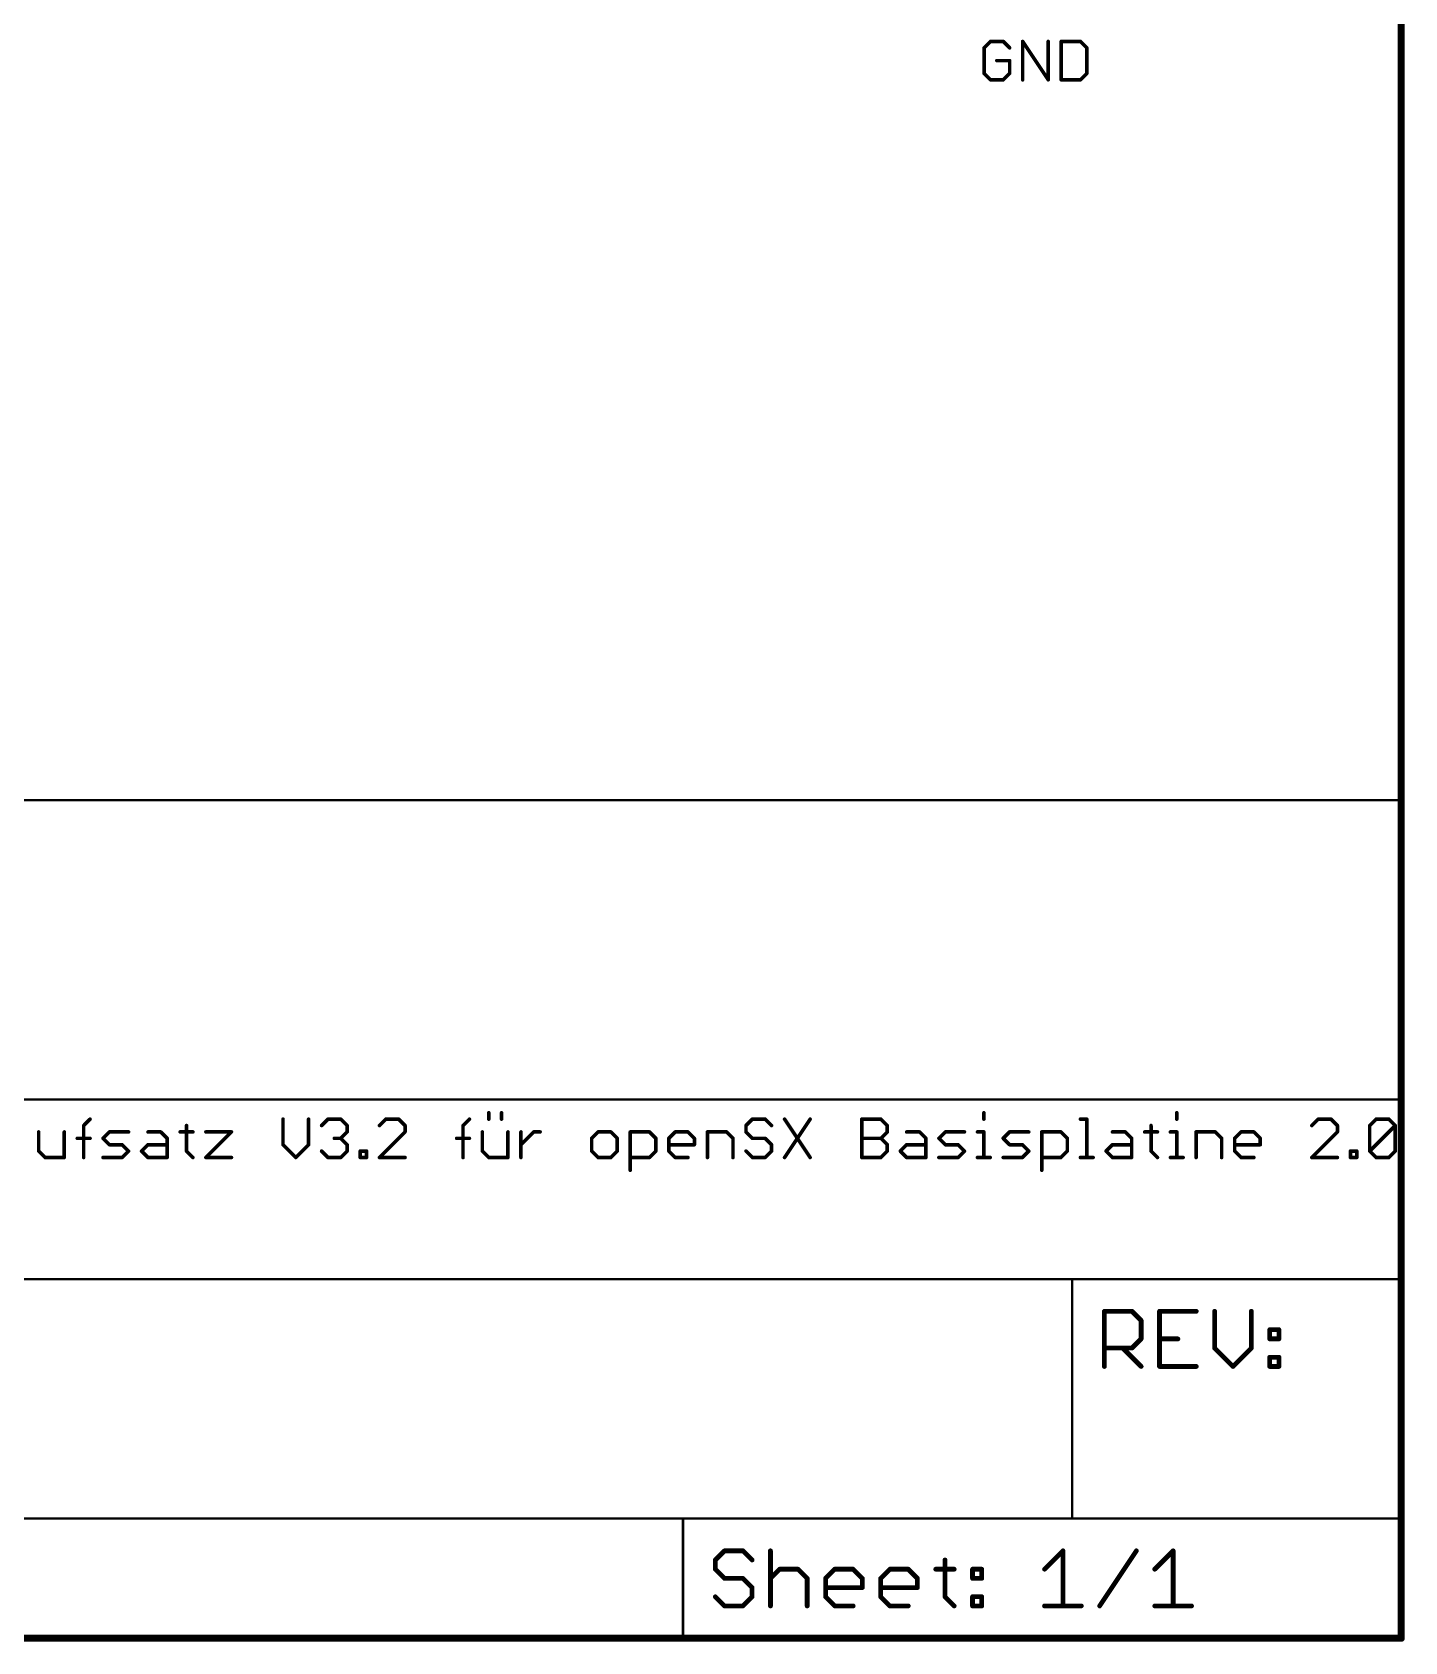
# Model space of a CAD drawing. Extents: x 0 to 264, y 0 to 182.
# Drawn here: x 206.1 to 264.3, y -0.2 to 68.1 of the extents above; entities that cross this region are included whole.
import ezdxf

# ---------------------------------------------------------------- set-up
doc = ezdxf.new("R2010")
doc.units = 0
for name, color, linetype in [('101', 1, 'CONTINUOUS'), ('94', 12, 'CONTINUOUS'), ('96', 251, 'CONTINUOUS')]:
    doc.layers.add(name, color=color, linetype=linetype)

msp = doc.modelspace()

# ---------------------------------------------------------------- linework, layer by layer
at = {"layer": '101', "const_width": 0.1524}
for points in [[(208.2462, 21.752), (208.5173, 22.0232)], [(216.7065, 22.0232), (216.7065, 20.9385)], [(217.7912, 20.9385), (217.7912, 22.0232)], [(218.3437, 21.752), (218.6148, 22.0232)], [(218.6148, 22.0232), (219.1571, 22.0232)], [(219.1571, 22.0232), (219.4283, 21.752)], [(221.0705, 22.0232), (220.7994, 21.752)], [(221.6129, 22.0232), (221.0705, 22.0232)], [(221.884, 21.752), (221.6129, 22.0232)], [(224.3449, 21.752), (224.616, 22.0232)], [(225.4363, 22.0232), (225.4363, 22.2944)], [(225.9786, 22.0232), (225.9786, 22.2944)], [(236.6235, 22.0232), (236.3524, 21.752)], [(237.1659, 22.0232), (236.6235, 22.0232)], [(237.437, 21.752), (237.1659, 22.0232)], [(237.9895, 22.0232), (239.0742, 20.3962)], [(239.0742, 22.0232), (237.9895, 20.3962)], [(241.2638, 20.3962), (241.2638, 22.0232)], [(241.2638, 22.0232), (242.0773, 22.0232)], [(242.0773, 22.0232), (242.3485, 21.752)], [(246.4465, 22.2944), (246.4465, 22.0232)], [(250.5411, 22.0232), (250.8122, 22.0232)], [(250.8122, 22.0232), (250.8122, 20.3962)], [(254.6323, 22.2944), (254.6323, 22.0232)], [(260.6352, 22.0232), (260.364, 21.752)], [(261.1775, 22.0232), (260.6352, 22.0232)], [(261.4487, 21.752), (261.1775, 22.0232)], [(262.8197, 21.752), (263.0909, 22.0232)], [(263.0909, 22.0232), (263.6332, 22.0232)], [(263.6332, 22.0232), (263.9044, 21.752)], [(206.3378, 21.4809), (206.3378, 20.6674)], [(207.4225, 20.3962), (207.4225, 21.4809)], [(207.975, 21.2097), (208.5173, 21.2097)], [(208.2462, 20.3962), (208.2462, 21.752)], [(209.0664, 21.2097), (209.3376, 21.4809)], [(209.3376, 20.9385), (209.0664, 21.2097)], [(209.3376, 21.4809), (210.1511, 21.4809)], [(210.9748, 21.4809), (211.5171, 21.4809)], [(211.5171, 21.4809), (211.7883, 21.2097)], [(211.7883, 21.2097), (211.7883, 20.3962)], [(212.3407, 21.4809), (212.8831, 21.4809)], [(212.6119, 21.752), (212.6119, 20.6674)], [(213.4322, 21.4809), (214.5168, 21.4809)], [(214.5168, 21.4809), (213.4322, 20.3962)], [(219.1571, 21.2097), (218.886, 21.2097)], [(219.4283, 21.4809), (219.1571, 21.2097)], [(219.1571, 21.2097), (219.4283, 20.9385)], [(219.4283, 21.752), (219.4283, 21.4809)], [(220.7994, 20.3962), (221.884, 21.4809)], [(221.884, 21.4809), (221.884, 21.752)], [(224.0737, 21.2097), (224.616, 21.2097)], [(224.3449, 20.3962), (224.3449, 21.752)], [(225.1651, 21.4809), (225.1651, 20.6674)], [(226.2498, 20.3962), (226.2498, 21.4809)], [(226.8023, 20.3962), (226.8023, 21.4809)], [(226.8023, 20.9385), (227.3446, 21.4809)], [(227.3446, 21.4809), (227.6158, 21.4809)], [(230.0749, 21.4809), (229.8037, 21.2097)], [(229.8037, 21.2097), (229.8037, 20.6674)], [(230.6172, 21.4809), (230.0749, 21.4809)], [(230.8884, 21.2097), (230.6172, 21.4809)], [(230.8884, 20.6674), (230.8884, 21.2097)], [(231.4409, 19.8539), (231.4409, 21.4809)], [(231.4409, 21.4809), (232.2544, 21.4809)], [(232.2544, 21.4809), (232.5256, 21.2097)], [(232.5256, 21.2097), (232.5256, 20.6674)], [(233.0781, 21.2097), (233.3492, 21.4809)], [(233.0781, 20.6674), (233.0781, 21.2097)], [(233.3492, 21.4809), (233.8916, 21.4809)], [(233.8916, 21.4809), (234.1627, 21.2097)], [(234.1627, 21.2097), (234.1627, 20.9385)], [(234.7152, 20.3962), (234.7152, 21.4809)], [(234.7152, 21.4809), (235.5287, 21.4809)], [(235.5287, 21.4809), (235.7999, 21.2097)], [(235.7999, 21.2097), (235.7999, 20.3962)], [(236.3524, 21.752), (236.3524, 21.4809)], [(236.3524, 21.4809), (236.6235, 21.2097)], [(236.6235, 21.2097), (237.1659, 21.2097)], [(237.1659, 21.2097), (237.437, 20.9385)], [(241.2638, 21.2097), (242.0773, 21.2097)], [(242.3485, 21.4809), (242.0773, 21.2097)], [(242.0773, 21.2097), (242.3485, 20.9385)], [(242.3485, 21.752), (242.3485, 21.4809)], [(243.1722, 21.4809), (243.7145, 21.4809)], [(243.7145, 21.4809), (243.9857, 21.2097)], [(243.9857, 21.2097), (243.9857, 20.3962)], [(244.5382, 21.2097), (244.8093, 21.4809)], [(244.8093, 20.9385), (244.5382, 21.2097)], [(244.8093, 21.4809), (245.6228, 21.4809)], [(246.1753, 21.4809), (246.4465, 21.4809)], [(246.4465, 21.4809), (246.4465, 20.3962)], [(247.2667, 21.2097), (247.5379, 21.4809)], [(247.5379, 20.9385), (247.2667, 21.2097)], [(247.5379, 21.4809), (248.3514, 21.4809)], [(248.9039, 19.8539), (248.9039, 21.4809)], [(248.9039, 21.4809), (249.7174, 21.4809)], [(249.7174, 21.4809), (249.9886, 21.2097)], [(249.9886, 21.2097), (249.9886, 20.6674)], [(251.9037, 21.4809), (252.446, 21.4809)], [(252.446, 21.4809), (252.7172, 21.2097)], [(252.7172, 21.2097), (252.7172, 20.3962)], [(253.2697, 21.4809), (253.812, 21.4809)], [(253.5408, 21.752), (253.5408, 20.6674)], [(254.3611, 21.4809), (254.6323, 21.4809)], [(254.6323, 21.4809), (254.6323, 20.3962)], [(255.4525, 20.3962), (255.4525, 21.4809)], [(255.4525, 21.4809), (256.266, 21.4809)], [(256.266, 21.4809), (256.5372, 21.2097)], [(256.5372, 21.2097), (256.5372, 20.3962)], [(257.0897, 21.2097), (257.3608, 21.4809)], [(257.0897, 20.6674), (257.0897, 21.2097)], [(257.3608, 21.4809), (257.9032, 21.4809)], [(257.9032, 21.4809), (258.1743, 21.2097)], [(258.1743, 21.2097), (258.1743, 20.9385)], [(260.364, 20.3962), (261.4487, 21.4809)], [(261.4487, 21.4809), (261.4487, 21.752)], [(262.8197, 20.6674), (262.8197, 21.752)], [(262.8197, 20.6674), (263.9044, 21.752)], [(263.9044, 21.752), (263.9044, 20.6674)], [(206.3378, 20.6674), (206.609, 20.3962)], [(209.8799, 20.9385), (209.3376, 20.9385)], [(210.1511, 20.6674), (209.8799, 20.9385)], [(209.8799, 20.3962), (210.1511, 20.6674)], [(210.7036, 20.6674), (210.9748, 20.9385)], [(210.9748, 20.3962), (210.7036, 20.6674)], [(210.9748, 20.9385), (211.7883, 20.9385)], [(212.6119, 20.6674), (212.8831, 20.3962)], [(216.7065, 20.9385), (217.2488, 20.3962)], [(217.2488, 20.3962), (217.7912, 20.9385)], [(218.6148, 20.3962), (218.3437, 20.6674)], [(219.4283, 20.6674), (219.1571, 20.3962)], [(219.4283, 20.9385), (219.4283, 20.6674)], [(219.9808, 20.3962), (219.9808, 20.6674)], [(219.9808, 20.6674), (220.252, 20.6674)], [(220.252, 20.6674), (220.252, 20.3962)], [(225.1651, 20.6674), (225.4363, 20.3962)], [(229.8037, 20.6674), (230.0749, 20.3962)], [(230.6172, 20.3962), (230.8884, 20.6674)], [(232.5256, 20.6674), (232.2544, 20.3962)], [(234.1627, 20.9385), (233.0781, 20.9385)], [(233.3492, 20.3962), (233.0781, 20.6674)], [(236.6235, 20.3962), (236.3524, 20.6674)], [(237.437, 20.6674), (237.1659, 20.3962)], [(237.437, 20.9385), (237.437, 20.6674)], [(242.3485, 20.6674), (242.0773, 20.3962)], [(242.3485, 20.9385), (242.3485, 20.6674)], [(242.901, 20.6674), (243.1722, 20.9385)], [(243.1722, 20.3962), (242.901, 20.6674)], [(243.1722, 20.9385), (243.9857, 20.9385)], [(245.3516, 20.9385), (244.8093, 20.9385)], [(245.6228, 20.6674), (245.3516, 20.9385)], [(245.3516, 20.3962), (245.6228, 20.6674)], [(248.0802, 20.9385), (247.5379, 20.9385)], [(248.3514, 20.6674), (248.0802, 20.9385)], [(248.0802, 20.3962), (248.3514, 20.6674)], [(249.9886, 20.6674), (249.7174, 20.3962)], [(251.6325, 20.6674), (251.9037, 20.9385)], [(251.9037, 20.3962), (251.6325, 20.6674)], [(251.9037, 20.9385), (252.7172, 20.9385)], [(253.5408, 20.6674), (253.812, 20.3962)], [(258.1743, 20.9385), (257.0897, 20.9385)], [(257.3608, 20.3962), (257.0897, 20.6674)], [(262.0012, 20.3962), (262.0012, 20.6674)], [(262.0012, 20.6674), (262.2723, 20.6674)], [(262.2723, 20.6674), (262.2723, 20.3962)], [(263.0909, 20.3962), (262.8197, 20.6674)], [(263.9044, 20.6674), (263.6332, 20.3962)], [(206.609, 20.3962), (207.4225, 20.3962)], [(209.0664, 20.3962), (209.8799, 20.3962)], [(211.7883, 20.3962), (210.9748, 20.3962)], [(213.4322, 20.3962), (214.5168, 20.3962)], [(219.1571, 20.3962), (218.6148, 20.3962)], [(220.252, 20.3962), (219.9808, 20.3962)], [(221.884, 20.3962), (220.7994, 20.3962)], [(225.4363, 20.3962), (226.2498, 20.3962)], [(230.0749, 20.3962), (230.6172, 20.3962)], [(232.2544, 20.3962), (231.4409, 20.3962)], [(233.8916, 20.3962), (233.3492, 20.3962)], [(237.1659, 20.3962), (236.6235, 20.3962)], [(242.0773, 20.3962), (241.2638, 20.3962)], [(243.9857, 20.3962), (243.1722, 20.3962)], [(244.5382, 20.3962), (245.3516, 20.3962)], [(246.1753, 20.3962), (246.7176, 20.3962)], [(247.2667, 20.3962), (248.0802, 20.3962)], [(249.7174, 20.3962), (248.9039, 20.3962)], [(250.5411, 20.3962), (251.0834, 20.3962)], [(252.7172, 20.3962), (251.9037, 20.3962)], [(254.3611, 20.3962), (254.9034, 20.3962)], [(257.9032, 20.3962), (257.3608, 20.3962)], [(261.4487, 20.3962), (260.364, 20.3962)], [(262.2723, 20.3962), (262.0012, 20.3962)], [(263.6332, 20.3962), (263.0909, 20.3962)]]:
    msp.add_lwpolyline(points, dxfattribs=at)
at = {"layer": '101', "const_width": 0.0762}
for points in [[(208.5443, 21.9962, 1), (208.4904, 22.0501)], [(216.7446, 22.0232, 1), (216.6684, 22.0232)], [(217.8293, 22.0232, 1), (217.7531, 22.0232)], [(218.6148, 22.0613, 1), (218.6148, 21.9851)], [(218.6418, 21.9962, 1), (218.5879, 22.0501)], [(219.1841, 22.0501, 1), (219.1302, 21.9962)], [(219.1571, 21.9851, 1), (219.1571, 22.0613)], [(221.0705, 22.0613, 1), (221.0705, 21.9851)], [(221.0975, 21.9962, 1), (221.0436, 22.0501)], [(221.6398, 22.0501, 1), (221.5859, 21.9962)], [(221.6129, 21.9851, 1), (221.6129, 22.0613)], [(224.643, 21.9962, 1), (224.5891, 22.0501)], [(225.4744, 22.2944, 1), (225.3982, 22.2944)], [(225.3982, 22.0232, 1), (225.4744, 22.0232)], [(226.0167, 22.2944, 1), (225.9405, 22.2944)], [(225.9405, 22.0232, 1), (226.0167, 22.0232)], [(236.6235, 22.0613, 1), (236.6235, 21.9851)], [(236.6505, 21.9962, 1), (236.5966, 22.0501)], [(237.1928, 22.0501, 1), (237.1389, 21.9962)], [(237.1659, 21.9851, 1), (237.1659, 22.0613)], [(238.0212, 22.0443, 1), (237.9578, 22.0021)], [(239.1059, 22.0021, 1), (239.0425, 22.0443)], [(241.3019, 22.0232, 1), (241.2257, 22.0232)], [(241.2638, 22.0613, 1), (241.2638, 21.9851)], [(242.1043, 22.0501, 1), (242.0504, 21.9962)], [(242.0773, 21.9851, 1), (242.0773, 22.0613)], [(246.4846, 22.2944, 1), (246.4084, 22.2944)], [(246.4084, 22.0232, 1), (246.4846, 22.0232)], [(250.5411, 22.0613, 1), (250.5411, 21.9851)], [(250.8503, 22.0232, 1), (250.7741, 22.0232)], [(250.8122, 21.9851, 1), (250.8122, 22.0613)], [(254.6704, 22.2944, 1), (254.5942, 22.2944)], [(254.5942, 22.0232, 1), (254.6704, 22.0232)], [(260.6352, 22.0613, 1), (260.6352, 21.9851)], [(260.6621, 21.9962, 1), (260.6082, 22.0501)], [(261.2044, 22.0501, 1), (261.1506, 21.9962)], [(261.1775, 21.9851, 1), (261.1775, 22.0613)], [(263.0909, 22.0613, 1), (263.0909, 21.9851)], [(263.1178, 21.9962, 1), (263.064, 22.0501)], [(263.6602, 22.0501, 1), (263.6063, 21.9962)], [(263.6332, 21.9851, 1), (263.6332, 22.0613)], [(206.3759, 21.4809, 1), (206.2997, 21.4809)], [(207.4606, 21.4809, 1), (207.3844, 21.4809)], [(207.975, 21.2478, 1), (207.975, 21.1716)], [(208.2192, 21.779, 1), (208.2731, 21.7251)], [(208.2843, 21.752, 1), (208.2081, 21.752)], [(208.5173, 21.1716, 1), (208.5173, 21.2478)], [(209.0934, 21.2366, 1), (209.0395, 21.1828)], [(209.0395, 21.2366, 1), (209.0934, 21.1828)], [(209.3376, 21.519, 1), (209.3376, 21.4428)], [(209.3645, 21.4539, 1), (209.3107, 21.5078)], [(210.1511, 21.4428, 1), (210.1511, 21.519)], [(210.9748, 21.519, 1), (210.9748, 21.4428)], [(211.544, 21.5078, 1), (211.4901, 21.4539)], [(211.5171, 21.4428, 1), (211.5171, 21.519)], [(211.8263, 21.2097, 1), (211.7502, 21.2097)], [(211.7613, 21.1828, 1), (211.8152, 21.2366)], [(212.3407, 21.519, 1), (212.3407, 21.4428)], [(212.65, 21.752, 1), (212.5738, 21.752)], [(212.8831, 21.4428, 1), (212.8831, 21.519)], [(213.4322, 21.519, 1), (213.4322, 21.4428)], [(214.5438, 21.4539, 1), (214.4899, 21.5078)], [(214.5168, 21.4428, 1), (214.5168, 21.519)], [(218.3167, 21.779, 1), (218.3706, 21.7251)], [(218.886, 21.2478, 1), (218.886, 21.1716)], [(219.1841, 21.2366, 1), (219.1302, 21.1828)], [(219.1302, 21.2366, 1), (219.1841, 21.1828)], [(219.1571, 21.1716, 1), (219.1571, 21.2478)], [(219.4664, 21.752, 1), (219.3902, 21.752)], [(219.3902, 21.4809, 1), (219.4664, 21.4809)], [(219.4014, 21.7251, 1), (219.4553, 21.779)], [(219.4553, 21.4539, 1), (219.4014, 21.5078)], [(220.7724, 21.779, 1), (220.8263, 21.7251)], [(221.9221, 21.752, 1), (221.8459, 21.752)], [(221.8459, 21.4809, 1), (221.9221, 21.4809)], [(221.8571, 21.7251, 1), (221.911, 21.779)], [(221.911, 21.4539, 1), (221.8571, 21.5078)], [(224.0737, 21.2478, 1), (224.0737, 21.1716)], [(224.3179, 21.779, 1), (224.3718, 21.7251)], [(224.383, 21.752, 1), (224.3068, 21.752)], [(224.616, 21.1716, 1), (224.616, 21.2478)], [(225.2032, 21.4809, 1), (225.127, 21.4809)], [(226.2879, 21.4809, 1), (226.2117, 21.4809)], [(226.8404, 21.4809, 1), (226.7642, 21.4809)], [(227.3446, 21.519, 1), (227.3446, 21.4428)], [(227.3716, 21.4539, 1), (227.3177, 21.5078)], [(227.6158, 21.4428, 1), (227.6158, 21.519)], [(229.8418, 21.2097, 1), (229.7656, 21.2097)], [(229.7768, 21.2366, 1), (229.8307, 21.1828)], [(230.0749, 21.519, 1), (230.0749, 21.4428)], [(230.1019, 21.4539, 1), (230.048, 21.5078)], [(230.6442, 21.5078, 1), (230.5903, 21.4539)], [(230.6172, 21.4428, 1), (230.6172, 21.519)], [(230.9265, 21.2097, 1), (230.8503, 21.2097)], [(230.8615, 21.1828, 1), (230.9153, 21.2366)], [(231.479, 21.4809, 1), (231.4028, 21.4809)], [(231.4409, 21.519, 1), (231.4409, 21.4428)], [(232.2813, 21.5078, 1), (232.2275, 21.4539)], [(232.2544, 21.4428, 1), (232.2544, 21.519)], [(232.5637, 21.2097, 1), (232.4875, 21.2097)], [(232.4986, 21.1828, 1), (232.5525, 21.2366)], [(233.1162, 21.2097, 1), (233.04, 21.2097)], [(233.0511, 21.2366, 1), (233.105, 21.1828)], [(233.3492, 21.519, 1), (233.3492, 21.4428)], [(233.3762, 21.4539, 1), (233.3223, 21.5078)], [(233.9185, 21.5078, 1), (233.8646, 21.4539)], [(233.8916, 21.4428, 1), (233.8916, 21.519)], [(234.2008, 21.2097, 1), (234.1246, 21.2097)], [(234.1358, 21.1828, 1), (234.1897, 21.2366)], [(234.7533, 21.4809, 1), (234.6771, 21.4809)], [(234.7152, 21.519, 1), (234.7152, 21.4428)], [(235.5557, 21.5078, 1), (235.5018, 21.4539)], [(235.5287, 21.4428, 1), (235.5287, 21.519)], [(235.838, 21.2097, 1), (235.7618, 21.2097)], [(235.7729, 21.1828, 1), (235.8268, 21.2366)], [(236.3254, 21.779, 1), (236.3793, 21.7251)], [(236.3793, 21.5078, 1), (236.3254, 21.4539)], [(236.3905, 21.752, 1), (236.3143, 21.752)], [(236.3143, 21.4809, 1), (236.3905, 21.4809)], [(236.6235, 21.2478, 1), (236.6235, 21.1716)], [(236.5966, 21.1828, 1), (236.6505, 21.2366)], [(237.1928, 21.2366, 1), (237.1389, 21.1828)], [(237.1659, 21.1716, 1), (237.1659, 21.2478)], [(237.4101, 21.7251, 1), (237.464, 21.779)], [(241.2638, 21.2478, 1), (241.2638, 21.1716)], [(242.1043, 21.2366, 1), (242.0504, 21.1828)], [(242.0504, 21.2366, 1), (242.1043, 21.1828)], [(242.0773, 21.1716, 1), (242.0773, 21.2478)], [(242.3866, 21.752, 1), (242.3104, 21.752)], [(242.3104, 21.4809, 1), (242.3866, 21.4809)], [(242.3216, 21.7251, 1), (242.3754, 21.779)], [(242.3754, 21.4539, 1), (242.3216, 21.5078)], [(243.1722, 21.519, 1), (243.1722, 21.4428)], [(243.7414, 21.5078, 1), (243.6875, 21.4539)], [(243.7145, 21.4428, 1), (243.7145, 21.519)], [(244.0238, 21.2097, 1), (243.9476, 21.2097)], [(243.9587, 21.1828, 1), (244.0126, 21.2366)], [(244.5651, 21.2366, 1), (244.5112, 21.1828)], [(244.5112, 21.2366, 1), (244.5651, 21.1828)], [(244.8093, 21.519, 1), (244.8093, 21.4428)], [(244.8363, 21.4539, 1), (244.7824, 21.5078)], [(245.6228, 21.4428, 1), (245.6228, 21.519)], [(246.1753, 21.519, 1), (246.1753, 21.4428)], [(246.4846, 21.4809, 1), (246.4084, 21.4809)], [(246.4465, 21.4428, 1), (246.4465, 21.519)], [(247.2937, 21.2366, 1), (247.2398, 21.1828)], [(247.2398, 21.2366, 1), (247.2937, 21.1828)], [(247.5379, 21.519, 1), (247.5379, 21.4428)], [(247.5649, 21.4539, 1), (247.511, 21.5078)], [(248.3514, 21.4428, 1), (248.3514, 21.519)], [(248.942, 21.4809, 1), (248.8658, 21.4809)], [(248.9039, 21.519, 1), (248.9039, 21.4428)], [(249.7443, 21.5078, 1), (249.6905, 21.4539)], [(249.7174, 21.4428, 1), (249.7174, 21.519)], [(250.0267, 21.2097, 1), (249.9505, 21.2097)], [(249.9616, 21.1828, 1), (250.0155, 21.2366)], [(251.9037, 21.519, 1), (251.9037, 21.4428)], [(252.4729, 21.5078, 1), (252.419, 21.4539)], [(252.446, 21.4428, 1), (252.446, 21.519)], [(252.7553, 21.2097, 1), (252.6791, 21.2097)], [(252.6902, 21.1828, 1), (252.7441, 21.2366)], [(253.2697, 21.519, 1), (253.2697, 21.4428)], [(253.5789, 21.752, 1), (253.5027, 21.752)], [(253.812, 21.4428, 1), (253.812, 21.519)], [(254.3611, 21.519, 1), (254.3611, 21.4428)], [(254.6704, 21.4809, 1), (254.5942, 21.4809)], [(254.6323, 21.4428, 1), (254.6323, 21.519)], [(255.4906, 21.4809, 1), (255.4144, 21.4809)], [(255.4525, 21.519, 1), (255.4525, 21.4428)], [(256.293, 21.5078, 1), (256.2391, 21.4539)], [(256.266, 21.4428, 1), (256.266, 21.519)], [(256.5753, 21.2097, 1), (256.4991, 21.2097)], [(256.5102, 21.1828, 1), (256.5641, 21.2366)], [(257.1278, 21.2097, 1), (257.0516, 21.2097)], [(257.0627, 21.2366, 1), (257.1166, 21.1828)], [(257.3608, 21.519, 1), (257.3608, 21.4428)], [(257.3878, 21.4539, 1), (257.3339, 21.5078)], [(257.9301, 21.5078, 1), (257.8762, 21.4539)], [(257.9032, 21.4428, 1), (257.9032, 21.519)], [(258.2124, 21.2097, 1), (258.1362, 21.2097)], [(258.1474, 21.1828, 1), (258.2013, 21.2366)], [(260.3371, 21.779, 1), (260.3909, 21.7251)], [(261.4868, 21.752, 1), (261.4106, 21.752)], [(261.4106, 21.4809, 1), (261.4868, 21.4809)], [(261.4217, 21.7251, 1), (261.4756, 21.779)], [(261.4756, 21.4539, 1), (261.4217, 21.5078)], [(262.8578, 21.752, 1), (262.7816, 21.752)], [(262.7928, 21.779, 1), (262.8467, 21.7251)], [(263.9425, 21.752, 1), (263.8663, 21.752)], [(263.9313, 21.7251, 1), (263.8774, 21.779)], [(263.8775, 21.7251, 1), (263.9313, 21.779)], [(206.3648, 20.6943, 1), (206.3109, 20.6404)], [(206.2997, 20.6674, 1), (206.3759, 20.6674)], [(209.3376, 20.9766, 1), (209.3376, 20.9004)], [(209.3107, 20.9116, 1), (209.3645, 20.9655)], [(209.9069, 20.9655, 1), (209.853, 20.9116)], [(209.8799, 20.9004, 1), (209.8799, 20.9766)], [(210.178, 20.6404, 1), (210.1242, 20.6943)], [(210.1242, 20.6404, 1), (210.178, 20.6943)], [(210.7305, 20.6943, 1), (210.6766, 20.6404)], [(210.6766, 20.6943, 1), (210.7305, 20.6404)], [(210.9748, 20.9766, 1), (210.9748, 20.9004)], [(211.0017, 20.9116, 1), (210.9478, 20.9655)], [(211.7883, 20.9004, 1), (211.7883, 20.9766)], [(212.6388, 20.6943, 1), (212.585, 20.6404)], [(212.5738, 20.6674, 1), (212.65, 20.6674)], [(216.7334, 20.9655, 1), (216.6796, 20.9116)], [(216.6684, 20.9385, 1), (216.7446, 20.9385)], [(217.7531, 20.9385, 1), (217.8293, 20.9385)], [(217.8181, 20.9116, 1), (217.7642, 20.9655)], [(218.3706, 20.6943, 1), (218.3167, 20.6404)], [(219.4664, 20.9385, 1), (219.3902, 20.9385)], [(219.3902, 20.6674, 1), (219.4664, 20.6674)], [(219.4014, 20.9116, 1), (219.4553, 20.9655)], [(219.4553, 20.6404, 1), (219.4014, 20.6943)], [(220.0189, 20.6674, 1), (219.9427, 20.6674)], [(219.9808, 20.7055, 1), (219.9808, 20.6293)], [(220.2901, 20.6674, 1), (220.2139, 20.6674)], [(220.252, 20.6293, 1), (220.252, 20.7055)], [(225.1921, 20.6943, 1), (225.1382, 20.6404)], [(225.127, 20.6674, 1), (225.2032, 20.6674)], [(226.7754, 20.9655, 1), (226.8292, 20.9116)], [(229.8307, 20.6943, 1), (229.7768, 20.6404)], [(229.7656, 20.6674, 1), (229.8418, 20.6674)], [(230.8503, 20.6674, 1), (230.9265, 20.6674)], [(230.9153, 20.6404, 1), (230.8615, 20.6943)], [(232.4875, 20.6674, 1), (232.5637, 20.6674)], [(232.5525, 20.6404, 1), (232.4986, 20.6943)], [(233.105, 20.6943, 1), (233.0511, 20.6404)], [(233.0781, 20.9766, 1), (233.0781, 20.9004)], [(233.04, 20.6674, 1), (233.1162, 20.6674)], [(234.1246, 20.9385, 1), (234.2008, 20.9385)], [(234.1627, 20.9004, 1), (234.1627, 20.9766)], [(236.3793, 20.6943, 1), (236.3254, 20.6404)], [(237.4751, 20.9385, 1), (237.3989, 20.9385)], [(237.3989, 20.6674, 1), (237.4751, 20.6674)], [(237.4101, 20.9116, 1), (237.464, 20.9655)], [(237.464, 20.6404, 1), (237.4101, 20.6943)], [(242.3866, 20.9385, 1), (242.3104, 20.9385)], [(242.3104, 20.6674, 1), (242.3866, 20.6674)], [(242.3216, 20.9116, 1), (242.3754, 20.9655)], [(242.3754, 20.6404, 1), (242.3216, 20.6943)], [(242.9279, 20.6943, 1), (242.8741, 20.6404)], [(242.8741, 20.6943, 1), (242.9279, 20.6404)], [(243.1722, 20.9766, 1), (243.1722, 20.9004)], [(243.1991, 20.9116, 1), (243.1452, 20.9655)], [(243.9857, 20.9004, 1), (243.9857, 20.9766)], [(244.8093, 20.9766, 1), (244.8093, 20.9004)], [(244.7824, 20.9116, 1), (244.8363, 20.9655)], [(245.3786, 20.9655, 1), (245.3247, 20.9116)], [(245.3516, 20.9004, 1), (245.3516, 20.9766)], [(245.6498, 20.6404, 1), (245.5959, 20.6943)], [(245.5959, 20.6404, 1), (245.6498, 20.6943)], [(247.5379, 20.9766, 1), (247.5379, 20.9004)], [(247.511, 20.9116, 1), (247.5649, 20.9655)], [(248.1072, 20.9655, 1), (248.0533, 20.9116)], [(248.0802, 20.9004, 1), (248.0802, 20.9766)], [(248.3783, 20.6404, 1), (248.3245, 20.6943)], [(248.3245, 20.6404, 1), (248.3783, 20.6943)], [(249.9505, 20.6674, 1), (250.0267, 20.6674)], [(250.0155, 20.6404, 1), (249.9616, 20.6943)], [(251.6594, 20.6943, 1), (251.6056, 20.6404)], [(251.6056, 20.6943, 1), (251.6594, 20.6404)], [(251.9037, 20.9766, 1), (251.9037, 20.9004)], [(251.9306, 20.9116, 1), (251.8767, 20.9655)], [(252.7172, 20.9004, 1), (252.7172, 20.9766)], [(253.5678, 20.6943, 1), (253.5139, 20.6404)], [(253.5027, 20.6674, 1), (253.5789, 20.6674)], [(257.1166, 20.6943, 1), (257.0627, 20.6404)], [(257.0897, 20.9766, 1), (257.0897, 20.9004)], [(257.0516, 20.6674, 1), (257.1278, 20.6674)], [(258.1362, 20.9385, 1), (258.2124, 20.9385)], [(258.1743, 20.9004, 1), (258.1743, 20.9766)], [(262.0393, 20.6674, 1), (261.9631, 20.6674)], [(262.0012, 20.7055, 1), (262.0012, 20.6293)], [(262.3104, 20.6674, 1), (262.2342, 20.6674)], [(262.2723, 20.6293, 1), (262.2723, 20.7055)], [(262.8467, 20.6943, 1), (262.7928, 20.6404)], [(262.7928, 20.6943, 1), (262.8467, 20.6404)], [(262.7816, 20.6674, 1), (262.8578, 20.6674)], [(263.8663, 20.6674, 1), (263.9425, 20.6674)], [(263.9313, 20.6404, 1), (263.8775, 20.6943)], [(206.609, 20.4343, 1), (206.609, 20.3581)], [(206.5821, 20.3693, 1), (206.6359, 20.4231)], [(207.3844, 20.3962, 1), (207.4606, 20.3962)], [(207.4225, 20.3581, 1), (207.4225, 20.4343)], [(208.2081, 20.3962, 1), (208.2843, 20.3962)], [(209.0664, 20.4343, 1), (209.0664, 20.3581)], [(209.853, 20.4231, 1), (209.9069, 20.3693)], [(209.8799, 20.3581, 1), (209.8799, 20.4343)], [(210.9748, 20.4343, 1), (210.9748, 20.3581)], [(210.9478, 20.3693, 1), (211.0017, 20.4231)], [(211.7502, 20.3962, 1), (211.8263, 20.3962)], [(211.7883, 20.3581, 1), (211.7883, 20.4343)], [(212.8561, 20.3693, 1), (212.91, 20.4231)], [(213.4322, 20.4343, 1), (213.4322, 20.3581)], [(213.4052, 20.4231, 1), (213.4591, 20.3693)], [(214.5168, 20.3581, 1), (214.5168, 20.4343)], [(217.2219, 20.4231, 1), (217.2758, 20.3693)], [(217.2219, 20.3693, 1), (217.2758, 20.4231)], [(218.6148, 20.4343, 1), (218.6148, 20.3581)], [(218.5879, 20.3693, 1), (218.6418, 20.4231)], [(219.1302, 20.4231, 1), (219.1841, 20.3693)], [(219.1571, 20.3581, 1), (219.1571, 20.4343)], [(219.9808, 20.4343, 1), (219.9808, 20.3581)], [(219.9427, 20.3962, 1), (220.0189, 20.3962)], [(220.2139, 20.3962, 1), (220.2901, 20.3962)], [(220.252, 20.3581, 1), (220.252, 20.4343)], [(220.7994, 20.4343, 1), (220.7994, 20.3581)], [(220.7724, 20.4231, 1), (220.8263, 20.3693)], [(221.884, 20.3581, 1), (221.884, 20.4343)], [(224.3068, 20.3962, 1), (224.383, 20.3962)], [(225.4363, 20.4343, 1), (225.4363, 20.3581)], [(225.4094, 20.3693, 1), (225.4632, 20.4231)], [(226.2117, 20.3962, 1), (226.2879, 20.3962)], [(226.2498, 20.3581, 1), (226.2498, 20.4343)], [(226.7642, 20.3962, 1), (226.8404, 20.3962)], [(230.0749, 20.4343, 1), (230.0749, 20.3581)], [(230.048, 20.3693, 1), (230.1019, 20.4231)], [(230.5903, 20.4231, 1), (230.6442, 20.3693)], [(230.6172, 20.3581, 1), (230.6172, 20.4343)], [(231.4409, 20.4343, 1), (231.4409, 20.3581)], [(231.4028, 19.8539, 1), (231.479, 19.8539)], [(232.2275, 20.4231, 1), (232.2813, 20.3693)], [(232.2544, 20.3581, 1), (232.2544, 20.4343)], [(233.3492, 20.4343, 1), (233.3492, 20.3581)], [(233.3223, 20.3693, 1), (233.3762, 20.4231)], [(233.8916, 20.3581, 1), (233.8916, 20.4343)], [(234.6771, 20.3962, 1), (234.7533, 20.3962)], [(235.7618, 20.3962, 1), (235.838, 20.3962)], [(236.6235, 20.4343, 1), (236.6235, 20.3581)], [(236.5966, 20.3693, 1), (236.6505, 20.4231)], [(237.1389, 20.4231, 1), (237.1928, 20.3693)], [(237.1659, 20.3581, 1), (237.1659, 20.4343)], [(237.9578, 20.4173, 1), (238.0212, 20.3751)], [(239.0425, 20.3751, 1), (239.1059, 20.4173)], [(241.2638, 20.4343, 1), (241.2638, 20.3581)], [(241.2257, 20.3962, 1), (241.3019, 20.3962)], [(242.0504, 20.4231, 1), (242.1043, 20.3693)], [(242.0773, 20.3581, 1), (242.0773, 20.4343)], [(243.1722, 20.4343, 1), (243.1722, 20.3581)], [(243.1452, 20.3693, 1), (243.1991, 20.4231)], [(243.9476, 20.3962, 1), (244.0238, 20.3962)], [(243.9857, 20.3581, 1), (243.9857, 20.4343)], [(244.5382, 20.4343, 1), (244.5382, 20.3581)], [(245.3247, 20.4231, 1), (245.3786, 20.3693)], [(245.3516, 20.3581, 1), (245.3516, 20.4343)], [(246.1753, 20.4343, 1), (246.1753, 20.3581)], [(246.4084, 20.3962, 1), (246.4846, 20.3962)], [(246.7176, 20.3581, 1), (246.7176, 20.4343)], [(247.2667, 20.4343, 1), (247.2667, 20.3581)], [(248.0533, 20.4231, 1), (248.1072, 20.3693)], [(248.0802, 20.3581, 1), (248.0802, 20.4343)], [(248.9039, 20.4343, 1), (248.9039, 20.3581)], [(248.8658, 19.8539, 1), (248.942, 19.8539)], [(249.6905, 20.4231, 1), (249.7443, 20.3693)], [(249.7174, 20.3581, 1), (249.7174, 20.4343)], [(250.5411, 20.4343, 1), (250.5411, 20.3581)], [(250.7741, 20.3962, 1), (250.8503, 20.3962)], [(251.0834, 20.3581, 1), (251.0834, 20.4343)], [(251.9037, 20.4343, 1), (251.9037, 20.3581)], [(251.8767, 20.3693, 1), (251.9306, 20.4231)], [(252.6791, 20.3962, 1), (252.7553, 20.3962)], [(252.7172, 20.3581, 1), (252.7172, 20.4343)], [(253.785, 20.3693, 1), (253.8389, 20.4231)], [(254.3611, 20.4343, 1), (254.3611, 20.3581)], [(254.5942, 20.3962, 1), (254.6704, 20.3962)], [(254.9034, 20.3581, 1), (254.9034, 20.4343)], [(255.4144, 20.3962, 1), (255.4906, 20.3962)], [(256.4991, 20.3962, 1), (256.5753, 20.3962)], [(257.3608, 20.4343, 1), (257.3608, 20.3581)], [(257.3339, 20.3693, 1), (257.3878, 20.4231)], [(257.9032, 20.3581, 1), (257.9032, 20.4343)], [(260.364, 20.4343, 1), (260.364, 20.3581)], [(260.3371, 20.4231, 1), (260.3909, 20.3693)], [(261.4487, 20.3581, 1), (261.4487, 20.4343)], [(262.0012, 20.4343, 1), (262.0012, 20.3581)], [(261.9631, 20.3962, 1), (262.0393, 20.3962)], [(262.2342, 20.3962, 1), (262.3104, 20.3962)], [(262.2723, 20.3581, 1), (262.2723, 20.4343)], [(263.0909, 20.4343, 1), (263.0909, 20.3581)], [(263.064, 20.3693, 1), (263.1178, 20.4231)], [(263.6063, 20.4231, 1), (263.6602, 20.3693)], [(263.6332, 20.3581, 1), (263.6332, 20.4343)]]:
    msp.add_lwpolyline(points, format="xyb", dxfattribs=at)
at = {"layer": '94'}
for points, const_width in [([(264.16, 0), (264.16, 180.34)], 0.3), ([(264.16, 35.56), (162.56, 35.56)], 0.1016), ([(264.16, 35.56), (264.16, 22.86)], 0.1016), ([(162.56, 22.86), (264.16, 22.86)], 0.1016), ([(264.16, 22.86), (264.16, 15.24)], 0.1016), ([(250.19, 15.24), (162.56, 15.24)], 0.1016), ([(264.16, 15.24), (250.19, 15.24)], 0.1016), ([(250.19, 15.24), (250.19, 5.08)], 0.1016), ([(264.16, 15.24), (264.16, 5.08)], 0.1016), ([(251.5616, 11.5316), (251.5616, 13.8704)], 0.2032), ([(251.5616, 13.8704), (252.731, 13.8704)], 0.2032), ([(252.731, 13.8704), (253.1208, 13.4806)], 0.2032), ([(255.4596, 13.8704), (253.9004, 13.8704)], 0.2032), ([(253.9004, 13.8704), (253.9004, 11.5316)], 0.2032), ([(256.2392, 13.8704), (256.2392, 12.3112)], 0.2032), ([(257.7984, 12.3112), (257.7984, 13.8704)], 0.2032), ([(253.1208, 13.4806), (253.1208, 12.701)], 0.2032), ([(258.578, 13.0908), (258.9678, 13.0908)], 0.2032), ([(258.578, 12.701), (258.578, 13.0908)], 0.2032), ([(258.9678, 13.0908), (258.9678, 12.701)], 0.2032), ([(252.731, 12.3112), (251.5616, 12.3112)], 0.2032), ([(252.3412, 12.3112), (253.1208, 11.5316)], 0.2032), ([(253.1208, 12.701), (252.731, 12.3112)], 0.2032), ([(253.9004, 12.701), (254.68, 12.701)], 0.2032), ([(256.2392, 12.3112), (257.0188, 11.5316)], 0.2032), ([(257.0188, 11.5316), (257.7984, 12.3112)], 0.2032), ([(258.9678, 12.701), (258.578, 12.701)], 0.2032), ([(253.9004, 11.5316), (255.4596, 11.5316)], 0.2032), ([(258.578, 11.9214), (258.9678, 11.9214)], 0.2032), ([(258.578, 11.5316), (258.578, 11.9214)], 0.2032), ([(258.9678, 11.5316), (258.578, 11.5316)], 0.2032), ([(258.9678, 11.9214), (258.9678, 11.5316)], 0.2032), ([(162.56, 5.08), (233.68, 5.08)], 0.1016), ([(233.68, 5.08), (233.68, 0)], 0.1016), ([(233.68, 5.08), (250.19, 5.08)], 0.1016), ([(250.19, 5.08), (264.16, 5.08)], 0.1016), ([(264.16, 5.08), (264.16, 0)], 0.1016), ([(235.4414, 3.7104), (235.0516, 3.3206)], 0.2032), ([(235.0516, 3.3206), (235.0516, 2.9308)], 0.2032), ([(236.221, 3.7104), (235.4414, 3.7104)], 0.2032), ([(236.6108, 3.3206), (236.221, 3.7104)], 0.2032), ([(237.3904, 3.7104), (237.3904, 1.3716)], 0.2032), ([(244.7966, 3.3206), (244.7966, 1.7614)], 0.2032), ([(249.0216, 2.9308), (249.8012, 3.7104)], 0.2032), ([(249.8012, 3.7104), (249.8012, 1.3716)], 0.2032), ([(251.3604, 1.3716), (252.9196, 3.7104)], 0.2032), ([(253.6992, 2.9308), (254.4788, 3.7104)], 0.2032), ([(254.4788, 3.7104), (254.4788, 1.3716)], 0.2032), ([(235.0516, 2.9308), (235.4414, 2.541)], 0.2032), ([(237.3904, 2.541), (237.7802, 2.9308)], 0.2032), ([(237.7802, 2.9308), (238.5598, 2.9308)], 0.2032), ([(238.5598, 2.9308), (238.9496, 2.541)], 0.2032), ([(239.7292, 2.541), (240.119, 2.9308)], 0.2032), ([(240.119, 2.9308), (240.8986, 2.9308)], 0.2032), ([(240.8986, 2.9308), (241.2884, 2.541)], 0.2032), ([(242.068, 2.541), (242.4578, 2.9308)], 0.2032), ([(242.4578, 2.9308), (243.2374, 2.9308)], 0.2032), ([(243.2374, 2.9308), (243.6272, 2.541)], 0.2032), ([(244.4068, 2.9308), (245.1864, 2.9308)], 0.2032), ([(245.966, 2.9308), (246.3558, 2.9308)], 0.2032), ([(245.966, 2.541), (245.966, 2.9308)], 0.2032), ([(246.3558, 2.9308), (246.3558, 2.541)], 0.2032), ([(235.4414, 2.541), (236.221, 2.541)], 0.2032), ([(236.221, 2.541), (236.6108, 2.1512)], 0.2032), ([(236.6108, 2.1512), (236.6108, 1.7614)], 0.2032), ([(238.9496, 2.541), (238.9496, 1.3716)], 0.2032), ([(239.7292, 1.7614), (239.7292, 2.541)], 0.2032), ([(241.2884, 2.1512), (239.7292, 2.1512)], 0.2032), ([(241.2884, 2.541), (241.2884, 2.1512)], 0.2032), ([(242.068, 1.7614), (242.068, 2.541)], 0.2032), ([(243.6272, 2.1512), (242.068, 2.1512)], 0.2032), ([(243.6272, 2.541), (243.6272, 2.1512)], 0.2032), ([(246.3558, 2.541), (245.966, 2.541)], 0.2032), ([(235.4414, 1.3716), (235.0516, 1.7614)], 0.2032), ([(236.221, 1.3716), (235.4414, 1.3716)], 0.2032), ([(236.6108, 1.7614), (236.221, 1.3716)], 0.2032), ([(240.119, 1.3716), (239.7292, 1.7614)], 0.2032), ([(240.8986, 1.3716), (240.119, 1.3716)], 0.2032), ([(242.4578, 1.3716), (242.068, 1.7614)], 0.2032), ([(243.2374, 1.3716), (242.4578, 1.3716)], 0.2032), ([(244.7966, 1.7614), (245.1864, 1.3716)], 0.2032), ([(245.966, 1.7614), (246.3558, 1.7614)], 0.2032), ([(245.966, 1.3716), (245.966, 1.7614)], 0.2032), ([(246.3558, 1.3716), (245.966, 1.3716)], 0.2032), ([(246.3558, 1.7614), (246.3558, 1.3716)], 0.2032), ([(249.0216, 1.3716), (250.5808, 1.3716)], 0.2032), ([(253.6992, 1.3716), (255.2584, 1.3716)], 0.2032), ([(0, 0), (264.16, 0)], 0.3), ([(162.56, 0), (233.68, 0)], 0.1016), ([(233.68, 0), (264.16, 0)], 0.1016)]:
    msp.add_lwpolyline(points, dxfattribs=dict(at, const_width=const_width))
for points, const_width in [([(264.1854, 35.56, 1), (264.1346, 35.56)], 0.0508), ([(264.16, 35.5346, 1), (264.16, 35.5854)], 0.0508), ([(264.1854, 22.86, 1), (264.1346, 22.86)], 0.0508), ([(264.1346, 22.86, 1), (264.1854, 22.86)], 0.0508), ([(264.16, 22.8346, 1), (264.16, 22.8854)], 0.0508), ([(250.19, 15.2654, 1), (250.19, 15.2146)], 0.0508), ([(250.2154, 15.24, 1), (250.1646, 15.24)], 0.0508), ([(250.19, 15.2146, 1), (250.19, 15.2654)], 0.0508), ([(264.1854, 15.24, 1), (264.1346, 15.24)], 0.0508), ([(264.1346, 15.24, 1), (264.1854, 15.24)], 0.0508), ([(264.16, 15.2146, 1), (264.16, 15.2654)], 0.0508), ([(251.6124, 13.8704, 1), (251.5108, 13.8704)], 0.1016), ([(251.5616, 13.9212, 1), (251.5616, 13.8196)], 0.1016), ([(252.7669, 13.9063, 1), (252.6951, 13.8345)], 0.1016), ([(252.731, 13.8196, 1), (252.731, 13.9212)], 0.1016), ([(253.9004, 13.9212, 1), (253.9004, 13.8196)], 0.1016), ([(253.9512, 13.8704, 1), (253.8496, 13.8704)], 0.1016), ([(255.4596, 13.8196, 1), (255.4596, 13.9212)], 0.1016), ([(256.29, 13.8704, 1), (256.1884, 13.8704)], 0.1016), ([(257.8492, 13.8704, 1), (257.7476, 13.8704)], 0.1016), ([(253.1716, 13.4806, 1), (253.07, 13.4806)], 0.1016), ([(253.0849, 13.4447, 1), (253.1567, 13.5165)], 0.1016), ([(258.578, 13.1416, 1), (258.578, 13.04)], 0.1016), ([(258.6288, 13.0908, 1), (258.5272, 13.0908)], 0.1016), ([(259.0186, 13.0908, 1), (258.917, 13.0908)], 0.1016), ([(258.9678, 13.04, 1), (258.9678, 13.1416)], 0.1016), ([(251.5616, 12.362, 1), (251.5616, 12.2604)], 0.1016), ([(252.3771, 12.3471, 1), (252.3053, 12.2753)], 0.1016), ([(252.6951, 12.3471, 1), (252.7669, 12.2753)], 0.1016), ([(252.731, 12.2604, 1), (252.731, 12.362)], 0.1016), ([(253.07, 12.701, 1), (253.1716, 12.701)], 0.1016), ([(253.1567, 12.6651, 1), (253.0849, 12.7369)], 0.1016), ([(253.9004, 12.7518, 1), (253.9004, 12.6502)], 0.1016), ([(254.68, 12.6502, 1), (254.68, 12.7518)], 0.1016), ([(256.2751, 12.3471, 1), (256.2033, 12.2753)], 0.1016), ([(256.1884, 12.3112, 1), (256.29, 12.3112)], 0.1016), ([(257.7476, 12.3112, 1), (257.8492, 12.3112)], 0.1016), ([(257.8343, 12.2753, 1), (257.7625, 12.3471)], 0.1016), ([(258.578, 12.7518, 1), (258.578, 12.6502)], 0.1016), ([(258.5272, 12.701, 1), (258.6288, 12.701)], 0.1016), ([(258.917, 12.701, 1), (259.0186, 12.701)], 0.1016), ([(258.9678, 12.6502, 1), (258.9678, 12.7518)], 0.1016), ([(253.0849, 11.4957, 1), (253.1567, 11.5675)], 0.1016), ([(253.9004, 11.5824, 1), (253.9004, 11.4808)], 0.1016), ([(255.4596, 11.4808, 1), (255.4596, 11.5824)], 0.1016), ([(256.9829, 11.5675, 1), (257.0547, 11.4957)], 0.1016), ([(256.9829, 11.4957, 1), (257.0547, 11.5675)], 0.1016), ([(258.578, 11.9722, 1), (258.578, 11.8706)], 0.1016), ([(258.6288, 11.9214, 1), (258.5272, 11.9214)], 0.1016), ([(258.578, 11.5824, 1), (258.578, 11.4808)], 0.1016), ([(259.0186, 11.9214, 1), (258.917, 11.9214)], 0.1016), ([(258.9678, 11.8706, 1), (258.9678, 11.9722)], 0.1016), ([(258.9678, 11.4808, 1), (258.9678, 11.5824)], 0.1016), ([(251.5108, 11.5316, 1), (251.6124, 11.5316)], 0.1016), ([(253.8496, 11.5316, 1), (253.9512, 11.5316)], 0.1016), ([(258.5272, 11.5316, 1), (258.6288, 11.5316)], 0.1016), ([(258.917, 11.5316, 1), (259.0186, 11.5316)], 0.1016), ([(233.7054, 5.08, 1), (233.6546, 5.08)], 0.0508), ([(233.68, 5.1054, 1), (233.68, 5.0546)], 0.0508), ([(233.68, 5.0546, 1), (233.68, 5.1054)], 0.0508), ([(250.19, 5.1054, 1), (250.19, 5.0546)], 0.0508), ([(250.1646, 5.08, 1), (250.2154, 5.08)], 0.0508), ([(250.19, 5.0546, 1), (250.19, 5.1054)], 0.0508), ([(264.1854, 5.08, 1), (264.1346, 5.08)], 0.0508), ([(264.1346, 5.08, 1), (264.1854, 5.08)], 0.0508), ([(264.16, 5.0546, 1), (264.16, 5.1054)], 0.0508), ([(235.1024, 3.3206, 1), (235.0008, 3.3206)], 0.1016), ([(235.4414, 3.7612, 1), (235.4414, 3.6596)], 0.1016), ([(235.4773, 3.6745, 1), (235.4055, 3.7463)], 0.1016), ([(236.2569, 3.7463, 1), (236.1851, 3.6745)], 0.1016), ([(236.221, 3.6596, 1), (236.221, 3.7612)], 0.1016), ([(237.4412, 3.7104, 1), (237.3396, 3.7104)], 0.1016), ([(244.8474, 3.3206, 1), (244.7458, 3.3206)], 0.1016), ([(249.852, 3.7104, 1), (249.7504, 3.7104)], 0.1016), ([(249.8371, 3.6745, 1), (249.7653, 3.7463)], 0.1016), ([(252.9619, 3.6822, 1), (252.8773, 3.7386)], 0.1016), ([(254.5296, 3.7104, 1), (254.428, 3.7104)], 0.1016), ([(254.5147, 3.6745, 1), (254.4429, 3.7463)], 0.1016), ([(235.0157, 3.3565, 1), (235.0875, 3.2847)], 0.1016), ([(235.0875, 2.9667, 1), (235.0157, 2.8949)], 0.1016), ([(235.0008, 2.9308, 1), (235.1024, 2.9308)], 0.1016), ([(236.5749, 3.2847, 1), (236.6467, 3.3565)], 0.1016), ([(237.7802, 2.9816, 1), (237.7802, 2.88)], 0.1016), ([(237.8161, 2.8949, 1), (237.7443, 2.9667)], 0.1016), ([(238.5957, 2.9667, 1), (238.5239, 2.8949)], 0.1016), ([(238.5598, 2.88, 1), (238.5598, 2.9816)], 0.1016), ([(240.119, 2.9816, 1), (240.119, 2.88)], 0.1016), ([(240.1549, 2.8949, 1), (240.0831, 2.9667)], 0.1016), ([(240.9345, 2.9667, 1), (240.8627, 2.8949)], 0.1016), ([(240.8986, 2.88, 1), (240.8986, 2.9816)], 0.1016), ([(242.4578, 2.9816, 1), (242.4578, 2.88)], 0.1016), ([(242.4937, 2.8949, 1), (242.4219, 2.9667)], 0.1016), ([(243.2733, 2.9667, 1), (243.2015, 2.8949)], 0.1016), ([(243.2374, 2.88, 1), (243.2374, 2.9816)], 0.1016), ([(244.4068, 2.9816, 1), (244.4068, 2.88)], 0.1016), ([(245.1864, 2.88, 1), (245.1864, 2.9816)], 0.1016), ([(245.966, 2.9816, 1), (245.966, 2.88)], 0.1016), ([(246.0168, 2.9308, 1), (245.9152, 2.9308)], 0.1016), ([(246.4066, 2.9308, 1), (246.305, 2.9308)], 0.1016), ([(246.3558, 2.88, 1), (246.3558, 2.9816)], 0.1016), ([(248.9857, 2.9667, 1), (249.0575, 2.8949)], 0.1016), ([(253.6633, 2.9667, 1), (253.7351, 2.8949)], 0.1016), ([(235.4414, 2.5918, 1), (235.4414, 2.4902)], 0.1016), ([(235.4055, 2.5051, 1), (235.4773, 2.5769)], 0.1016), ([(236.2569, 2.5769, 1), (236.1851, 2.5051)], 0.1016), ([(236.221, 2.4902, 1), (236.221, 2.5918)], 0.1016), ([(236.6616, 2.1512, 1), (236.56, 2.1512)], 0.1016), ([(236.5749, 2.1153, 1), (236.6467, 2.1871)], 0.1016), ([(237.3545, 2.5769, 1), (237.4263, 2.5051)], 0.1016), ([(239.0004, 2.541, 1), (238.8988, 2.541)], 0.1016), ([(238.9137, 2.5051, 1), (238.9855, 2.5769)], 0.1016), ([(239.78, 2.541, 1), (239.6784, 2.541)], 0.1016), ([(239.6933, 2.5769, 1), (239.7651, 2.5051)], 0.1016), ([(239.7292, 2.202, 1), (239.7292, 2.1004)], 0.1016), ([(241.3392, 2.541, 1), (241.2376, 2.541)], 0.1016), ([(241.2376, 2.1512, 1), (241.3392, 2.1512)], 0.1016), ([(241.2525, 2.5051, 1), (241.3243, 2.5769)], 0.1016), ([(241.2884, 2.1004, 1), (241.2884, 2.202)], 0.1016), ([(242.1188, 2.541, 1), (242.0172, 2.541)], 0.1016), ([(242.0321, 2.5769, 1), (242.1039, 2.5051)], 0.1016), ([(242.068, 2.202, 1), (242.068, 2.1004)], 0.1016), ([(243.678, 2.541, 1), (243.5764, 2.541)], 0.1016), ([(243.5764, 2.1512, 1), (243.678, 2.1512)], 0.1016), ([(243.5913, 2.5051, 1), (243.6631, 2.5769)], 0.1016), ([(243.6272, 2.1004, 1), (243.6272, 2.202)], 0.1016), ([(245.966, 2.5918, 1), (245.966, 2.4902)], 0.1016), ([(245.9152, 2.541, 1), (246.0168, 2.541)], 0.1016), ([(246.305, 2.541, 1), (246.4066, 2.541)], 0.1016), ([(246.3558, 2.4902, 1), (246.3558, 2.5918)], 0.1016), ([(235.0875, 1.7973, 1), (235.0157, 1.7255)], 0.1016), ([(235.4414, 1.4224, 1), (235.4414, 1.3208)], 0.1016), ([(235.4055, 1.3357, 1), (235.4773, 1.4075)], 0.1016), ([(236.1851, 1.4075, 1), (236.2569, 1.3357)], 0.1016), ([(236.221, 1.3208, 1), (236.221, 1.4224)], 0.1016), ([(236.56, 1.7614, 1), (236.6616, 1.7614)], 0.1016), ([(236.6467, 1.7255, 1), (236.5749, 1.7973)], 0.1016), ([(237.3396, 1.3716, 1), (237.4412, 1.3716)], 0.1016), ([(238.8988, 1.3716, 1), (239.0004, 1.3716)], 0.1016), ([(239.7651, 1.7973, 1), (239.6933, 1.7255)], 0.1016), ([(239.6784, 1.7614, 1), (239.78, 1.7614)], 0.1016), ([(240.119, 1.4224, 1), (240.119, 1.3208)], 0.1016), ([(240.0831, 1.3357, 1), (240.1549, 1.4075)], 0.1016), ([(240.8986, 1.3208, 1), (240.8986, 1.4224)], 0.1016), ([(242.1039, 1.7973, 1), (242.0321, 1.7255)], 0.1016), ([(242.0172, 1.7614, 1), (242.1188, 1.7614)], 0.1016), ([(242.4578, 1.4224, 1), (242.4578, 1.3208)], 0.1016), ([(242.4219, 1.3357, 1), (242.4937, 1.4075)], 0.1016), ([(243.2374, 1.3208, 1), (243.2374, 1.4224)], 0.1016), ([(244.8325, 1.7973, 1), (244.7607, 1.7255)], 0.1016), ([(244.7458, 1.7614, 1), (244.8474, 1.7614)], 0.1016), ([(245.1505, 1.3357, 1), (245.2223, 1.4075)], 0.1016), ([(245.966, 1.8122, 1), (245.966, 1.7106)], 0.1016), ([(246.0168, 1.7614, 1), (245.9152, 1.7614)], 0.1016), ([(245.966, 1.4224, 1), (245.966, 1.3208)], 0.1016), ([(245.9152, 1.3716, 1), (246.0168, 1.3716)], 0.1016), ([(246.4066, 1.7614, 1), (246.305, 1.7614)], 0.1016), ([(246.305, 1.3716, 1), (246.4066, 1.3716)], 0.1016), ([(246.3558, 1.7106, 1), (246.3558, 1.8122)], 0.1016), ([(246.3558, 1.3208, 1), (246.3558, 1.4224)], 0.1016), ([(249.0216, 1.4224, 1), (249.0216, 1.3208)], 0.1016), ([(249.7504, 1.3716, 1), (249.852, 1.3716)], 0.1016), ([(250.5808, 1.3208, 1), (250.5808, 1.4224)], 0.1016), ([(251.3181, 1.3998, 1), (251.4027, 1.3434)], 0.1016), ([(253.6992, 1.4224, 1), (253.6992, 1.3208)], 0.1016), ([(254.428, 1.3716, 1), (254.5296, 1.3716)], 0.1016), ([(255.2584, 1.3208, 1), (255.2584, 1.4224)], 0.1016), ([(233.68, 0.0254, 1), (233.68, -0.0254)], 0.0508), ([(233.6546, 0, 1), (233.7054, 0)], 0.0508), ([(233.68, -0.0254, 1), (233.68, 0.0254)], 0.0508), ([(264.085, 0, 1), (264.235, 0)], 0.15), ([(264.16, -0.075, 1), (264.16, 0.075)], 0.15), ([(264.1346, 0, 1), (264.1854, 0)], 0.0508), ([(264.16, -0.0254, 1), (264.16, 0.0254)], 0.0508)]:
    msp.add_lwpolyline(points, format="xyb", dxfattribs=dict(at, const_width=const_width))
at = {"layer": '96', "const_width": 0.1524}
for points in [[(246.7274, 67.7432), (246.4562, 67.472)], [(247.2697, 67.7432), (246.7274, 67.7432)], [(247.5409, 67.472), (247.2697, 67.7432)], [(248.0934, 66.1162), (248.0934, 67.7432)], [(248.0934, 67.7432), (249.178, 66.1162)], [(249.178, 66.1162), (249.178, 67.7432)], [(249.7305, 67.7432), (249.7305, 66.1162)], [(250.544, 67.7432), (249.7305, 67.7432)], [(250.8152, 67.472), (250.544, 67.7432)], [(246.4562, 67.472), (246.4562, 66.3874)], [(247.5409, 66.9297), (246.9985, 66.9297)], [(247.5409, 66.3874), (247.5409, 66.9297)], [(250.8152, 66.3874), (250.8152, 67.472)], [(246.4562, 66.3874), (246.7274, 66.1162)], [(247.2697, 66.1162), (247.5409, 66.3874)], [(250.544, 66.1162), (250.8152, 66.3874)], [(246.7274, 66.1162), (247.2697, 66.1162)], [(249.7305, 66.1162), (250.544, 66.1162)]]:
    msp.add_lwpolyline(points, dxfattribs=at)
at = {"layer": '96', "const_width": 0.0762}
for points in [[(246.7274, 67.7813, 1), (246.7274, 67.7051)], [(246.7543, 67.7162, 1), (246.7004, 67.7701)], [(247.2966, 67.7701, 1), (247.2428, 67.7162)], [(247.2697, 67.7051, 1), (247.2697, 67.7813)], [(248.1315, 67.7432, 1), (248.0553, 67.7432)], [(248.1251, 67.7643, 1), (248.0617, 67.7221)], [(249.2161, 67.7432, 1), (249.1399, 67.7432)], [(249.7686, 67.7432, 1), (249.6924, 67.7432)], [(249.7305, 67.7813, 1), (249.7305, 67.7051)], [(250.5709, 67.7701, 1), (250.5171, 67.7162)], [(250.544, 67.7051, 1), (250.544, 67.7813)], [(246.4943, 67.472, 1), (246.4181, 67.472)], [(246.4293, 67.499, 1), (246.4831, 67.4451)], [(246.9985, 66.9678, 1), (246.9985, 66.8916)], [(247.579, 66.9297, 1), (247.5028, 66.9297)], [(247.5139, 67.4451, 1), (247.5678, 67.499)], [(247.5409, 66.8916, 1), (247.5409, 66.9678)], [(250.8533, 67.472, 1), (250.7771, 67.472)], [(250.7882, 67.4451, 1), (250.8421, 67.499)], [(246.4831, 66.4143, 1), (246.4293, 66.3604)], [(246.4181, 66.3874, 1), (246.4943, 66.3874)], [(247.5028, 66.3874, 1), (247.579, 66.3874)], [(247.5678, 66.3604, 1), (247.5139, 66.4143)], [(250.7771, 66.3874, 1), (250.8533, 66.3874)], [(250.8421, 66.3604, 1), (250.7882, 66.4143)], [(246.7274, 66.1543, 1), (246.7274, 66.0781)], [(246.7004, 66.0893, 1), (246.7543, 66.1431)], [(247.2428, 66.1431, 1), (247.2966, 66.0893)], [(247.2697, 66.0781, 1), (247.2697, 66.1543)], [(248.0553, 66.1162, 1), (248.1315, 66.1162)], [(249.1399, 66.1162, 1), (249.2161, 66.1162)], [(249.1463, 66.0951, 1), (249.2097, 66.1373)], [(249.7305, 66.1543, 1), (249.7305, 66.0781)], [(249.6924, 66.1162, 1), (249.7686, 66.1162)], [(250.5171, 66.1431, 1), (250.5709, 66.0893)], [(250.544, 66.0781, 1), (250.544, 66.1543)]]:
    msp.add_lwpolyline(points, format="xyb", dxfattribs=at)

doc.saveas('drawing.dxf')
